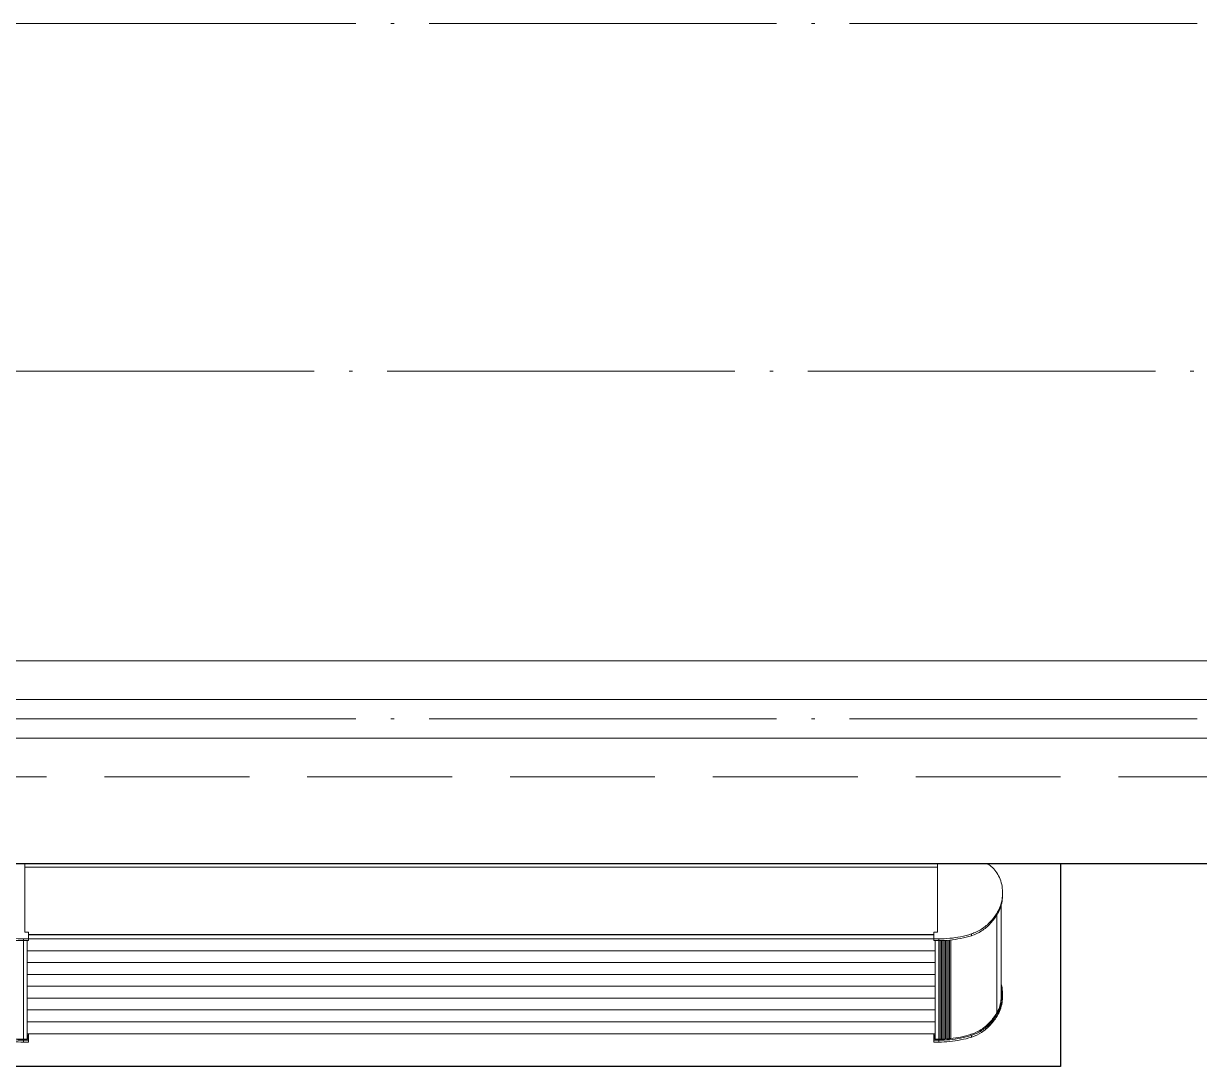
# Model space of a CAD drawing. Extents: x 27938 to 983267, y -209821 to 1628073.
# Drawn here: x 723277 to 725306, y 364224 to 366024 of the extents above; entities that cross this region are included whole.
import ezdxf

# ---------------------------------------------------------------- set-up
doc = ezdxf.new("R2010")
doc.units = 0
doc.header["$LTSCALE"] = 1000
doc.header["$MEASUREMENT"] = 0
doc.linetypes.add('DASH', pattern=[0.35, 0.25, -0.1])
doc.linetypes.add('DOTE', pattern=[2.42, 2, -0.2, 0.02, -0.2])
doc.layers.add('3.5方案汇报，与郭总、侯月琴确定户型_t8$0$2020.03.04 -1安徽标准化洋房户型(UA）_t8_t8$0$看线', color=154, linetype='Continuous')
doc.layers.add('看线', color=251, linetype='Continuous')
for name, color, linetype, lineweight in [('DOTE', 19, 'DOTE', 9), ('平面-栏杆', 135, 'Continuous', 15), ('平面-看线', 45, 'Continuous', 15), ('平面-空调预留孔', 173, 'Continuous', 15)]:
    doc.layers.add(name, color=color, linetype=linetype, lineweight=lineweight)

# ---------------------------------------------------------------- blocks, each defined once
blk = doc.blocks.new('GFDGDGRDGRDG')
at = {"layer": 'DOTE', "linetype": 'DOTE', "ltscale": 0.3}
for p, q in [((573593.7, 363758.3), (626393.7, 363758.3)), ((626393.7, 363158.3), (573593.7, 363158.3)), ((573593.7, 362558.3), (626393.7, 362558.3))]:
    blk.add_line(p, q, dxfattribs=at)
blk = doc.blocks.new('gdgdgdrgdfsfs')
at = {"layer": '平面-空调预留孔'}
for p, q in [((701373.3, 763967.6), (701455, 763967.6)), ((701455, 763967.6), (701455, 763849.2)), ((703030, 763961.6), (701455, 763961.6)), ((703030, 763849.2), (703030, 763967.6)), ((703030, 763967.6), (703111.7, 763967.6)), ((703134.4, 763885.1), (703134.4, 763882.1)), ((703140.2, 763739.3), (703140.2, 763896.4)), ((703132.5, 763710.1), (703132.5, 763879)), ((701455, 763849.2), (701461.2, 763849.2)), ((701461.2, 763849.2), (701461.2, 763834.7)), ((703023.9, 763845.2), (701461.2, 763845.2)), ((703023.9, 763844.9), (701461.2, 763844.9)), ((703023.9, 763834.7), (703023.9, 763849.2)), ((703023.9, 763849.2), (703030, 763849.2)), ((703088.6, 763846.3), (703088.6, 763843.2)), ((701461.2, 763837.8), (701452.7, 763837.8)), ((701452.7, 763837.8), (701452.7, 763664.6)), ((701452.7, 763834.7), (701461.2, 763834.7)), ((701458.9, 763834.7), (701458.9, 763664.6)), ((703023.9, 763837.8), (701461.2, 763837.8)), ((703032.3, 763837.8), (703023.9, 763837.8)), ((703023.9, 763834.7), (703032.3, 763834.7)), ((703026.2, 763664.6), (703026.2, 763834.7)), ((703032.3, 763664.6), (703032.3, 763837.8)), ((703032.7, 763664.6), (703032.7, 763834.7)), ((703035, 763664.6), (703035, 763834.7)), ((703037.3, 763664.7), (703037.3, 763834.8)), ((703039.6, 763664.7), (703039.6, 763834.9)), ((703041.9, 763664.9), (703041.9, 763835)), ((703044.2, 763665), (703044.2, 763835.1)), ((703046.5, 763665.1), (703046.5, 763835.2)), ((703048.8, 763665.3), (703048.8, 763835.4)), ((703051.1, 763665.5), (703051.1, 763835.6)), ((703053.4, 763665.8), (703053.4, 763835.9)), ((703026.2, 763817.3), (701458.9, 763817.3)), ((703026.2, 763796.9), (701458.9, 763796.9)), ((703026.2, 763776.4), (701458.9, 763776.4)), ((703026.2, 763756), (701458.9, 763756)), ((703026.2, 763735.5), (701458.9, 763735.5)), ((703026.2, 763715), (701458.9, 763715)), ((703134.4, 763707), (703134.4, 763710)), ((703026.2, 763694.6), (701458.9, 763694.6)), ((701452.7, 763664.6), (701459.6, 763664.6)), ((701461.2, 763662.7), (701452.7, 763662.7)), ((701452.7, 763659.6), (701452.7, 763662.7)), ((701452.7, 763659.6), (701461.2, 763659.6)), ((701458.9, 763674.1), (701461.2, 763674.1)), ((703026.2, 763674.1), (701458.9, 763674.1)), ((701459.6, 763672.2), (701458.9, 763672.2)), ((701459.6, 763669.7), (701458.9, 763669.7)), ((701459.6, 763664.6), (701459.6, 763672.2)), ((701461.2, 763659.6), (701461.2, 763674.1)), ((703023.9, 763659.6), (703023.9, 763674.1)), ((703023.9, 763674.1), (703026.2, 763674.1)), ((703032.3, 763662.7), (703023.9, 763662.7)), ((703023.9, 763659.6), (703032.3, 763659.6)), ((703025.4, 763672.2), (703025.4, 763664.6)), ((703026.2, 763672.2), (703025.4, 763672.2)), ((703026.2, 763669.7), (703025.4, 763669.7)), ((703025.4, 763664.6), (703032.3, 763664.6)), ((703032.3, 763659.6), (703032.3, 763662.7)), ((703088.6, 763668.1), (703088.6, 763671.2))]:
    blk.add_line(p, q, dxfattribs=at)
for points, knots in [([(703111.7, 763967.6), (703112.8, 763967.6), (703114.9, 763967.3), (703118, 763966.3), (703119.9, 763965.1), (703120.9, 763964.4)], [0, 0, 0, 0, 4.088364, 8.168044, 12.231424, 12.231424, 12.231424, 12.231424]), ([(703120.9, 763964.4), (703123.8, 763962.2), (703129.4, 763956.9), (703136, 763946.7), (703140.6, 763934.9), (703142.3, 763924.7), (703142.5, 763918.7), (703142.5, 763917)], [0, 0, 0, 0, 13.236708, 26.367262, 39.40148, 52.370435, 57.391988, 57.391988, 57.391988, 57.391988]), ([(703142.5, 763917), (703142.5, 763914.3), (703142.1, 763907.3), (703139.7, 763896.3), (703136.4, 763888.6), (703134.4, 763885.1)], [0, 0, 0, 0, 7.950473, 20.930505, 33.984373, 33.984373, 33.984373, 33.984373]), ([(703134.4, 763882.1), (703136.4, 763885.6), (703139.7, 763893.2), (703142.1, 763904.3), (703142.5, 763911.3), (703142.5, 763913.9)], [0, 0, 0, 0, 13.053869, 26.0339, 33.984373, 33.984373, 33.984373, 33.984373]), ([(703133.3, 763883.2), (703129.9, 763877.6), (703121.7, 763866.5), (703106.5, 763853.7), (703094.7, 763848.2), (703088.6, 763846.3)], [0, 0, 0, 0, 21.314535, 45.206098, 69.255455, 69.255455, 69.255455, 69.255455]), ([(703089.2, 763843.4), (703095.1, 763845.3), (703106.7, 763850.8), (703122.2, 763863.9), (703130.8, 763875.7), (703134.4, 763882.1)], [0, 0, 0, 0, 23.221194, 47.112756, 70.812357, 70.812357, 70.812357, 70.812357]), ([(701452.7, 763837.8), (701446.4, 763837.8), (701433.8, 763838.4), (701415, 763841.2), (701402.6, 763844.4), (701396.4, 763846.3)], [0, 0, 0, 0, 24.255247, 48.50244, 72.728, 72.728, 72.728, 72.728]), ([(701396.4, 763843.2), (701402.6, 763841.3), (701415, 763838.2), (701433.8, 763835.3), (701446.4, 763834.7), (701452.7, 763834.7)], [0, 0, 0, 0, 24.225112, 48.471236, 72.728, 72.728, 72.728, 72.728]), ([(703088.6, 763846.3), (703082.5, 763844.4), (703070.1, 763841.2), (703051.3, 763838.4), (703038.6, 763837.8), (703032.3, 763837.8)], [0, 0, 0, 0, 24.22556, 48.472753, 72.728, 72.728, 72.728, 72.728]), ([(703032.3, 763834.7), (703038.6, 763834.7), (703051.3, 763835.3), (703070.1, 763838.2), (703082.5, 763841.3), (703088.6, 763843.2)], [0, 0, 0, 0, 24.256764, 48.502888, 72.728, 72.728, 72.728, 72.728]), ([(703140.2, 763759.4), (703141.3, 763755.4), (703142.3, 763749.5), (703142.5, 763743.6), (703142.5, 763741.9)], [0, 0, 0, 0, 12.807641, 17.829194, 17.829194, 17.829194, 17.829194]), ([(703133.1, 763711.1), (703135.1, 763714.5), (703138.3, 763721.9), (703140.3, 763731.4), (703140.8, 763737), (703140.9, 763738.4)], [0, 0, 0, 0, 12.603735, 25.136179, 29.305258, 29.305258, 29.305258, 29.305258]), ([(703142.5, 763741.9), (703142.5, 763739.2), (703142.1, 763732.3), (703139.7, 763721.2), (703136.4, 763713.6), (703134.4, 763710)], [0, 0, 0, 0, 7.950473, 20.930505, 33.984373, 33.984373, 33.984373, 33.984373]), ([(703134.4, 763707), (703136.4, 763710.5), (703139.7, 763718.1), (703142.1, 763729.2), (703142.5, 763736.2), (703142.5, 763738.8)], [0, 0, 0, 0, 13.053869, 26.0339, 33.984373, 33.984373, 33.984373, 33.984373]), ([(703140.2, 763739.3), (703140.2, 763735.8), (703139.7, 763729.5), (703138.3, 763723.6), (703137.6, 763721)], [0, 0, 0, 0, 10.602023, 18.658548, 18.658548, 18.658548, 18.658548]), ([(703141, 763741.9), (703141, 763743.5), (703140.9, 763746.8), (703140.5, 763750.1), (703140.2, 763751.8)], [0, 0, 0, 0, 4.848396, 9.936354, 9.936354, 9.936354, 9.936354]), ([(703088.2, 763673.1), (703094.2, 763674.9), (703105.8, 763680.3), (703120.7, 763693), (703128.8, 763703.9), (703132.2, 763709.5)], [0, 0, 0, 0, 23.582379, 47.010028, 68.19018, 68.19018, 68.19018, 68.19018]), ([(703133.3, 763708.1), (703129.9, 763702.5), (703121.7, 763691.5), (703106.5, 763678.6), (703094.7, 763673.1), (703088.6, 763671.2)], [0, 0, 0, 0, 21.314535, 45.206098, 69.255455, 69.255455, 69.255455, 69.255455]), ([(703089.2, 763668.3), (703095.1, 763670.2), (703106.7, 763675.7), (703122.2, 763688.8), (703130.8, 763700.6), (703134.4, 763707)], [0, 0, 0, 0, 23.221194, 47.112756, 70.812357, 70.812357, 70.812357, 70.812357]), ([(701452.7, 763662.7), (701446.4, 763662.7), (701433.8, 763663.3), (701415, 763666.2), (701402.6, 763669.3), (701396.4, 763671.2)], [0, 0, 0, 0, 24.256764, 48.502888, 72.728, 72.728, 72.728, 72.728]), ([(701396.4, 763668.1), (701402.6, 763666.2), (701415, 763663.1), (701433.8, 763660.2), (701446.4, 763659.6), (701452.7, 763659.6)], [0, 0, 0, 0, 24.22556, 48.472753, 72.728, 72.728, 72.728, 72.728]), ([(703088.6, 763671.2), (703082.5, 763669.3), (703070.1, 763666.2), (703051.3, 763663.3), (703038.6, 763662.7), (703032.3, 763662.7)], [0, 0, 0, 0, 24.225112, 48.471236, 72.728, 72.728, 72.728, 72.728]), ([(703032.3, 763659.6), (703038.6, 763659.6), (703051.3, 763660.2), (703070.1, 763663.1), (703082.5, 763666.2), (703088.6, 763668.1)], [0, 0, 0, 0, 24.255247, 48.50244, 72.728, 72.728, 72.728, 72.728]), ([(703053.3, 763665.8), (703058.8, 763666.4), (703070.4, 763668.2), (703081.8, 763671.1), (703087.8, 763672.9)], [0, 0, 0, 0, 21.331569, 44.806099, 44.806099, 44.806099, 44.806099])]:
    blk.add_open_spline(points, degree=3, knots=knots, dxfattribs=at)
for points in [[(703134.4, 763885.1), (703134, 763884.5), (703133.6, 763883.8), (703133.3, 763883.2)], [(703088.6, 763843.2), (703088.8, 763843.3), (703089, 763843.3), (703089.2, 763843.4)], [(703140.2, 763749.2), (703140.6, 763746.8), (703140.8, 763744.4), (703140.9, 763741.9)], [(703140.9, 763738.4), (703140.9, 763739.5), (703141, 763740.7), (703141, 763741.9)], [(703132.2, 763709.5), (703132.5, 763710), (703132.8, 763710.6), (703133.1, 763711.1)], [(703134.4, 763710), (703134, 763709.4), (703133.6, 763708.7), (703133.3, 763708.1)], [(701438.6, 763665.1), (701443.3, 763664.8), (701448, 763664.6), (701452.7, 763664.6)], [(703032.3, 763664.6), (703037, 763664.6), (703041.7, 763664.8), (703046.4, 763665.1)], [(703046.4, 763665.1), (703047.2, 763665.2), (703047.9, 763665.2), (703048.7, 763665.3)], [(703048.7, 763665.3), (703049.5, 763665.4), (703050.2, 763665.4), (703051, 763665.5)], [(703051, 763665.5), (703051, 763665.5), (703051.1, 763665.5), (703051.1, 763665.5)], [(703051.1, 763665.5), (703051.8, 763665.6), (703052.6, 763665.7), (703053.3, 763665.8)], [(703087.8, 763672.9), (703087.9, 763673), (703088.1, 763673), (703088.2, 763673.1)], [(703088.6, 763668.1), (703088.6, 763668.1), (703088.7, 763668.2), (703088.8, 763668.2)], [(703088.8, 763668.2), (703088.9, 763668.2), (703089.1, 763668.3), (703089.2, 763668.3)]]:
    blk.add_open_spline(points, degree=3, dxfattribs=at)

msp = doc.modelspace()

# ---------------------------------------------------------------- linework, layer by layer
at = {"layer": '平面-栏杆'}
for points in [[(723066.6, 364857.1), (727566.6, 364857.1)], [(723066.6, 364790.4), (727566.6, 364790.4)]]:
    msp.add_lwpolyline(points, dxfattribs=at)
at = {"layer": '平面-看线'}
msp.add_lwpolyline([(723066.6, 364923.7), (727566.6, 364923.7)], dxfattribs=at)
at = {"layer": '平面-看线', "linetype": 'DASH'}
msp.add_lwpolyline([(723066.6, 364723.7), (727566.6, 364723.7)], dxfattribs=at)
at = {"layer": '看线', "color": 202, "ltscale": 0.5}
for points in [[(725066.6, 364573.7), (725066.6, 364223.7), (723066.6, 364223.7), (723066.6, 364573.7)], [(727566.6, 364573.7), (723066.6, 364573.7)]]:
    msp.add_lwpolyline(points, dxfattribs=at)

# ---------------------------------------------------------------- block references
at = {"layer": '3.5方案汇报，与郭总、侯月琴确定户型_t8$0$2020.03.04 -1安徽标准化洋房户型(UA）_t8_t8$0$看线', "ltscale": 10}
msp.add_blockref('GFDGDGRDGRDG', (106822.9, 2265.4), dxfattribs=at)
at = {"layer": '平面-空调预留孔'}
msp.add_blockref('gdgdgdrgdfsfs', (21824.1, -399393.8), dxfattribs=at)

doc.saveas('drawing.dxf')
